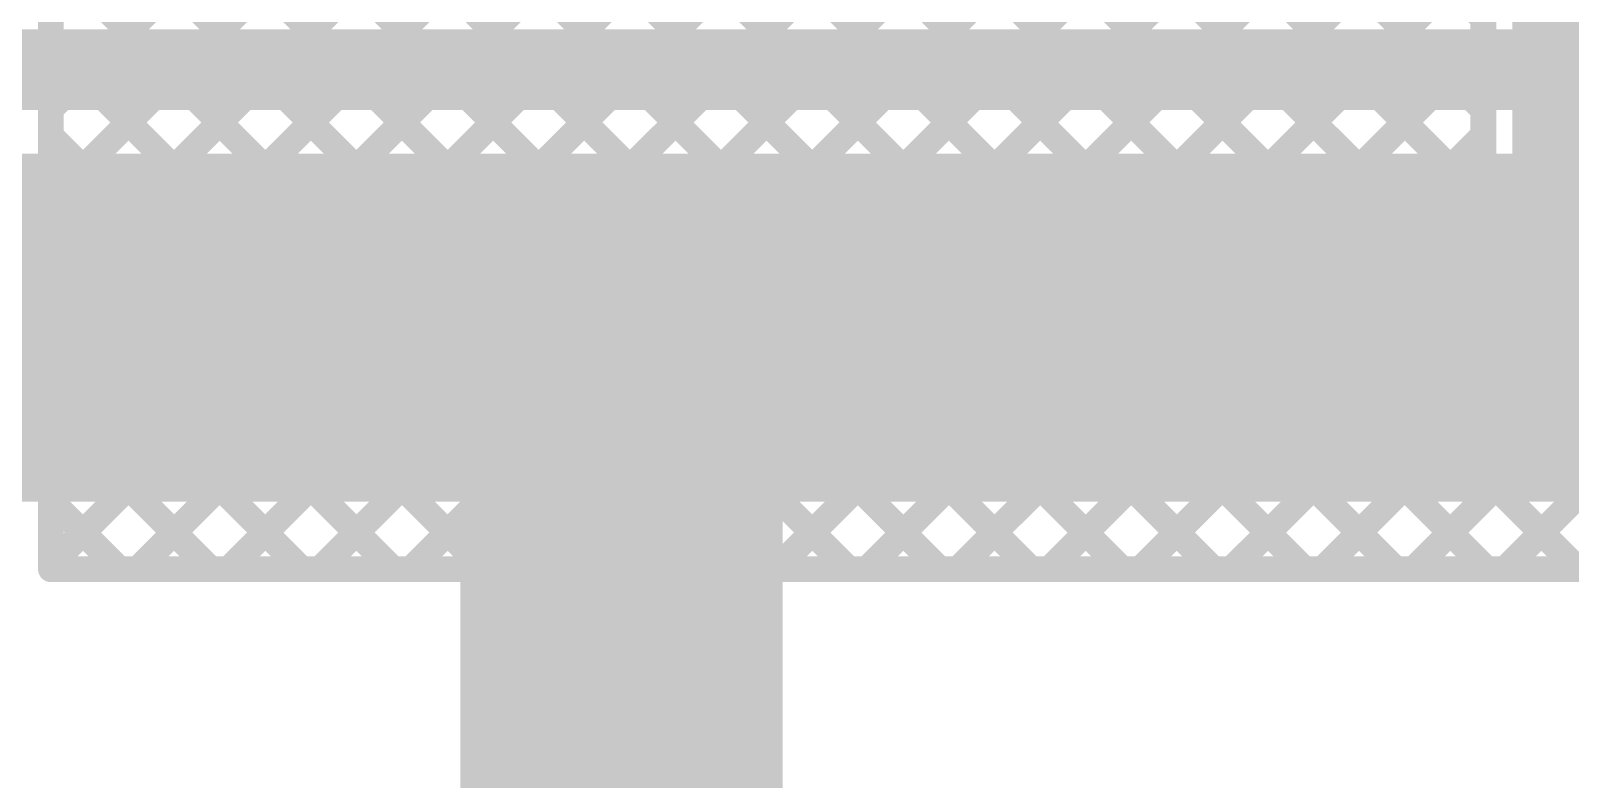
# Model space of a CAD drawing. Header units: millimetres. Extents: x -0.08 to 7.12, y -0.08 to 3.98.
# Drawn here: x 1.2958 to 1.7734, y 1.3698 to 1.6021 of the extents above; entities that cross this region are included whole.
import ezdxf

# ---------------------------------------------------------------- set-up
doc = ezdxf.new("R2010")
doc.units = ezdxf.units.MM
doc.header["$MEASUREMENT"] = 0
doc.layers.add('BottomLayer', color=5, linetype='Continuous')
doc.layers.add('TopLayer', color=1, linetype='Continuous')

msp = doc.modelspace()

# ---------------------------------------------------------------- hatches: boundary and pattern name
at = {"layer": 'BottomLayer'}
h = msp.add_hatch(color=5, dxfattribs=at)
edge = h.paths.add_edge_path()
edge.add_arc((1.793, 1.512), 0.0315, 0, 360)
at = {"layer": 'TopLayer'}
msp.add_hatch(color=1, dxfattribs=at).paths.add_polyline_path([(0.085, 1.456), (2.258, 1.456), (2.258, 1.564), (0.085, 1.564)])
h = msp.add_hatch(color=1, dxfattribs=at)
edge = h.paths.add_edge_path()
edge.add_arc((1.793, 1.512), 0.0315, 0, 360)

# ---------------------------------------------------------------- linework, layer by layer
at = {"layer": 'BottomLayer'}
for points, const_width in [([(1.30205, 1.435), (1.30205, 2.01986)], 0.008), ([(1.30205, 1.96541), (1.7465, 1.52096)], 0.008), ([(1.30205, 1.93713), (1.80418, 1.435)], 0.008), ([(1.30205, 1.90884), (1.77589, 1.435)], 0.008), ([(1.30205, 1.88056), (1.74761, 1.435)], 0.008), ([(1.30205, 1.85227), (1.71932, 1.435)], 0.008), ([(1.30205, 1.82399), (1.69104, 1.435)], 0.008), ([(1.30205, 1.79571), (1.66275, 1.435)], 0.008), ([(1.30205, 1.43644), (1.65804, 1.79244)], 0.008), ([(1.30205, 1.46473), (1.62976, 1.79244)], 0.008), ([(1.30205, 1.5213), (1.57319, 1.79244)], 0.008), ([(1.30205, 1.49301), (1.60147, 1.79244)], 0.008), ([(1.30205, 1.57786), (1.51662, 1.79244)], 0.008), ([(1.30205, 1.54958), (1.5449, 1.79244)], 0.008), ([(1.32889, 1.435), (1.68633, 1.79244)], 0.008), ([(1.35717, 1.435), (1.71461, 1.79244)], 0.008), ([(1.38546, 1.435), (1.74289, 1.79244)], 0.008), ([(1.41374, 1.435), (1.77118, 1.79244)], 0.008), ([(1.44203, 1.435), (1.79946, 1.79244)], 0.008), ([(1.47031, 1.435), (1.82775, 1.79244)], 0.008), ([(1.4986, 1.435), (1.85603, 1.79244)], 0.008), ([(1.50217, 1.79357), (1.7465, 1.54924)], 0.008), ([(1.53159, 1.79244), (1.7465, 1.57753)], 0.008), ([(1.55988, 1.79244), (1.7465, 1.60581)], 0.008), ([(1.30205, 1.76742), (1.63447, 1.435)], 0.008), ([(1.30205, 1.73914), (1.60619, 1.435)], 0.008), ([(1.30205, 1.71085), (1.5779, 1.435)], 0.008), ([(1.30205, 1.68257), (1.54962, 1.435)], 0.008), ([(1.793, 1.512), (1.793, 1.64)], 0.075), ([(1.52688, 1.435), (1.75031, 1.65843)], 0.008), ([(1.30205, 1.65428), (1.52133, 1.435)], 0.008), ([(1.7465, 1.512), (1.7465, 1.64)], 0.008), ([(1.30205, 1.626), (1.49305, 1.435)], 0.008), ([(1.55516, 1.435), (1.7465, 1.62634)], 0.008), ([(1.30205, 1.59772), (1.46476, 1.435)], 0.008), ([(1.58345, 1.435), (1.7465, 1.59805)], 0.008), ([(1.30205, 1.56943), (1.43648, 1.435)], 0.008), ([(1.61173, 1.435), (1.7465, 1.56977)], 0.008), ([(1.30205, 1.54115), (1.4082, 1.435)], 0.008), ([(1.64002, 1.435), (1.7465, 1.54148)], 0.008), ([(1.30205, 1.51286), (1.37991, 1.435)], 0.008), ([(1.6683, 1.435), (1.7465, 1.5132)], 0.008), ([(1.69659, 1.435), (1.75188, 1.49029)], 0.008), ([(1.30205, 1.48458), (1.35163, 1.435)], 0.008), ([(1.72487, 1.435), (1.76485, 1.47499)], 0.008), ([(1.75315, 1.435), (1.78445, 1.46629)], 0.008), ([(1.30205, 1.45629), (1.32334, 1.435)], 0.008), ([(1.30205, 1.435), (1.93006, 1.435)], 0.008)]:
    msp.add_lwpolyline(points, dxfattribs=dict(at, const_width=const_width))
for points, const_width in [([(1.7445, 1.60581, 1), (1.7485, 1.60581, 1)], 0.004), ([(1.30005, 1.59772, 1), (1.30405, 1.59772, 1)], 0.004), ([(1.7445, 1.59805, 1), (1.7485, 1.59805, 1)], 0.004), ([(1.30005, 1.57786, 1), (1.30405, 1.57786, 1)], 0.004), ([(1.7445, 1.57753, 1), (1.7485, 1.57753, 1)], 0.004), ([(1.30005, 1.56943, 1), (1.30405, 1.56943, 1)], 0.004), ([(1.7445, 1.56977, 1), (1.7485, 1.56977, 1)], 0.004), ([(1.30005, 1.54958, 1), (1.30405, 1.54958, 1)], 0.004), ([(1.7445, 1.54924, 1), (1.7485, 1.54924, 1)], 0.004), ([(1.77425, 1.512, 1), (1.81175, 1.512, 1)], 0.0375), ([(1.30005, 1.54115, 1), (1.30405, 1.54115, 1)], 0.004), ([(1.7445, 1.54148, 1), (1.7485, 1.54148, 1)], 0.004), ([(1.30005, 1.5213, 1), (1.30405, 1.5213, 1)], 0.004), ([(1.7445, 1.52096, 1), (1.7485, 1.52096, 1)], 0.004), ([(1.30005, 1.51286, 1), (1.30405, 1.51286, 1)], 0.004), ([(1.7445, 1.5132, 1), (1.7485, 1.5132, 1)], 0.004), ([(1.7445, 1.512, 1), (1.7485, 1.512, 1)], 0.004), ([(1.7445, 1.512, 1), (1.7485, 1.512, 1)], 0.004), ([(1.30005, 1.49301, 1), (1.30405, 1.49301, 1)], 0.004), ([(1.74988, 1.49029, 1), (1.75388, 1.49029, 1)], 0.004), ([(1.30005, 1.48458, 1), (1.30405, 1.48458, 1)], 0.004), ([(1.76285, 1.47499, 1), (1.76685, 1.47499, 1)], 0.004), ([(1.30005, 1.46473, 1), (1.30405, 1.46473, 1)], 0.004), ([(1.30005, 1.45629, 1), (1.30405, 1.45629, 1)], 0.004), ([(1.30005, 1.43644, 1), (1.30405, 1.43644, 1)], 0.004), ([(1.30005, 1.435, 1), (1.30405, 1.435, 1)], 0.004), ([(1.30005, 1.435, 1), (1.30405, 1.435, 1)], 0.004), ([(1.32134, 1.435, 1), (1.32534, 1.435, 1)], 0.004), ([(1.32689, 1.435, 1), (1.33089, 1.435, 1)], 0.004), ([(1.34963, 1.435, 1), (1.35363, 1.435, 1)], 0.004), ([(1.35517, 1.435, 1), (1.35917, 1.435, 1)], 0.004), ([(1.37791, 1.435, 1), (1.38191, 1.435, 1)], 0.004), ([(1.38346, 1.435, 1), (1.38746, 1.435, 1)], 0.004), ([(1.4062, 1.435, 1), (1.4102, 1.435, 1)], 0.004), ([(1.41174, 1.435, 1), (1.41574, 1.435, 1)], 0.004), ([(1.43448, 1.435, 1), (1.43848, 1.435, 1)], 0.004), ([(1.44003, 1.435, 1), (1.44403, 1.435, 1)], 0.004), ([(1.46276, 1.435, 1), (1.46676, 1.435, 1)], 0.004), ([(1.46831, 1.435, 1), (1.47231, 1.435, 1)], 0.004), ([(1.49105, 1.435, 1), (1.49505, 1.435, 1)], 0.004), ([(1.4966, 1.435, 1), (1.5006, 1.435, 1)], 0.004), ([(1.51933, 1.435, 1), (1.52333, 1.435, 1)], 0.004), ([(1.52488, 1.435, 1), (1.52888, 1.435, 1)], 0.004), ([(1.54762, 1.435, 1), (1.55162, 1.435, 1)], 0.004), ([(1.55316, 1.435, 1), (1.55716, 1.435, 1)], 0.004), ([(1.5759, 1.435, 1), (1.5799, 1.435, 1)], 0.004), ([(1.58145, 1.435, 1), (1.58545, 1.435, 1)], 0.004), ([(1.60419, 1.435, 1), (1.60819, 1.435, 1)], 0.004), ([(1.60973, 1.435, 1), (1.61373, 1.435, 1)], 0.004), ([(1.63247, 1.435, 1), (1.63647, 1.435, 1)], 0.004), ([(1.63802, 1.435, 1), (1.64202, 1.435, 1)], 0.004), ([(1.66075, 1.435, 1), (1.66475, 1.435, 1)], 0.004), ([(1.6663, 1.435, 1), (1.6703, 1.435, 1)], 0.004), ([(1.68904, 1.435, 1), (1.69304, 1.435, 1)], 0.004), ([(1.69459, 1.435, 1), (1.69859, 1.435, 1)], 0.004), ([(1.71732, 1.435, 1), (1.72132, 1.435, 1)], 0.004), ([(1.72287, 1.435, 1), (1.72687, 1.435, 1)], 0.004), ([(1.74561, 1.435, 1), (1.74961, 1.435, 1)], 0.004), ([(1.75115, 1.435, 1), (1.75515, 1.435, 1)], 0.004), ([(1.77389, 1.435, 1), (1.77789, 1.435, 1)], 0.004)]:
    msp.add_lwpolyline(points, format="xyb", close=True, dxfattribs=dict(at, const_width=const_width))
at = {"layer": 'BottomLayer', "const_width": 0.008}
msp.add_lwpolyline([(1.8395, 1.512, -1), (1.7465, 1.512)], format="xyb", dxfattribs=at)
at = {"layer": 'TopLayer'}
for points, const_width in [([(1.281, 1.59), (2.524, 1.59)], 0.025), ([(1.47912, 1.15106), (1.47912, 1.48788)], 0.1), ([(1.476, 1.491), (1.47912, 1.48788)], 0.05)]:
    msp.add_lwpolyline(points, dxfattribs=dict(at, const_width=const_width))
for points, const_width in [([(1.45412, 1.48788, 1), (1.50412, 1.48788, 1)], 0.05), ([(1.4635, 1.491, 1), (1.4885, 1.491, 1)], 0.025), ([(1.46662, 1.48788, 1), (1.49162, 1.48788, 1)], 0.025)]:
    msp.add_lwpolyline(points, format="xyb", close=True, dxfattribs=dict(at, const_width=const_width))

doc.saveas('drawing.dxf')
